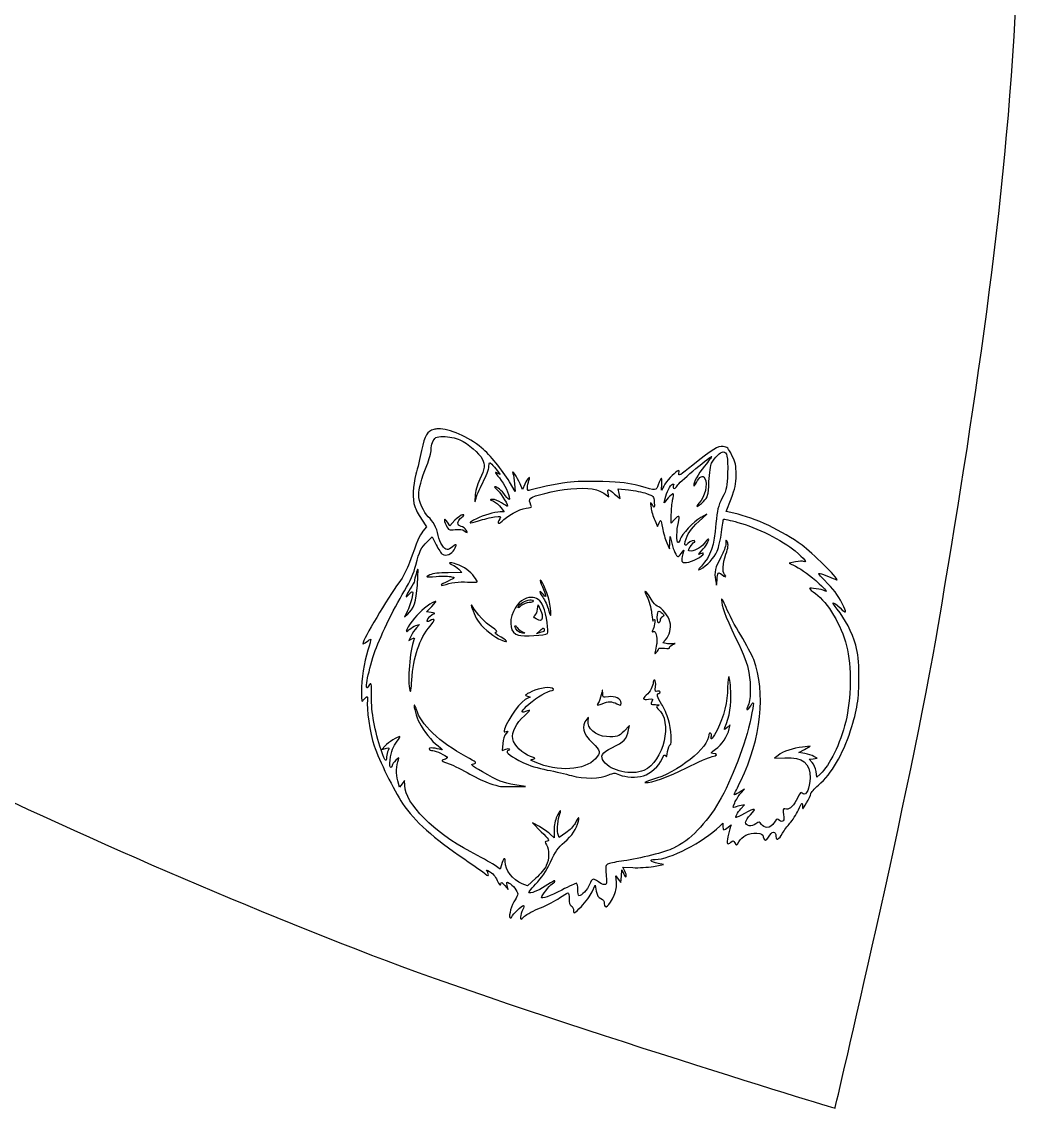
# Model space of a CAD drawing. Extents: x 22 to 290, y 86 to 216.
# Drawn here: x 233.8 to 289.2, y 86.4 to 146.9 of the extents above; entities that cross this region are included whole.
import ezdxf

# ---------------------------------------------------------------- set-up
doc = ezdxf.new("R2010")
doc.units = 0
doc.layers.add('Layer_1', color=7, linetype='CONTINUOUS')

msp = doc.modelspace()

# ---------------------------------------------------------------- linework, layer by layer
at = {"layer": 'Layer_1', "color": 7}
for points in [[(256.969395, 124.23921), (256.969395, 124.23921)], [(257.251067, 123.814774), (257.252721, 123.816981), (257.252721, 123.816981)], [(260.257948, 121.918043), (260.416698, 121.695352), (260.237001, 121.791813)], [(261.225882, 121.169493), (261.26116, 120.742299), (260.939249, 121.282492)], [(261.795285, 121.157366), (261.659136, 120.854198), (261.530152, 121.186579)], [(269.530491, 121.052634), (269.402608, 120.82002), (269.424658, 121.184925)], [(266.187369, 120.654105), (266.474002, 120.459527), (266.435967, 120.657966)], [(266.797564, 120.608907), (267.099079, 120.360309), (267.047816, 120.632608), (266.996553, 120.90546), (267.578086, 120.843174)], [(269.784048, 120.390625), (269.554192, 120.118876), (269.606008, 120.35204)], [(260.465203, 119.857047), (260.637184, 119.615617), (260.418351, 119.61286)], [(273.442464, 119.538997), (273.009761, 119.633807), (273.283714, 120.34322)], [(256.038395, 119.219843), (256.324475, 118.785486), (256.124936, 118.545707)], [(258.333105, 119.460175), (258.333105, 119.460175)], [(270.139033, 119.201103), (269.951067, 118.983372), (269.953825, 119.473403)], [(271.481793, 119.07267), (271.932688, 119.486631), (271.592588, 119.297564)], [(257.90536, 119.147083), (257.616523, 118.834545), (257.483681, 119.037392)], [(269.031091, 119.150391), (269.192045, 118.797613), (269.284097, 119.010934)], [(256.37188, 117.966381), (256.638668, 118.222695), (256.864115, 117.776211)], [(269.701919, 117.899684), (269.860669, 117.554622), (269.873346, 117.904092), (269.886577, 118.253562), (269.981937, 117.865507)], [(273.003699, 118.03473), (273.003699, 118.03473)], [(270.506142, 117.302166), (270.658827, 117.476901), (270.602603, 117.282323)], [(257.674951, 116.782922), (257.674951, 116.784023), (257.674951, 116.784023)], [(276.867716, 116.830877), (276.517695, 116.768037), (276.867716, 116.58724)], [(255.845468, 116.417464), (255.845468, 116.417464)], [(258.115923, 116.418017), (258.2857, 116.235013), (257.532739, 116.232258)], [(262.651875, 115.807822), (262.651875, 115.807822)], [(272.412796, 115.83373), (272.475082, 115.536073), (272.498233, 115.807822)], [(268.496963, 115.192114), (268.496963, 115.192114)], [(256.588508, 114.011409), (256.31841, 114.059367), (256.610556, 114.350959)], [(256.8349, 114.634835), (256.8349, 114.634835)], [(258.820928, 114.429231), (258.820928, 114.429231)], [(262.153025, 114.856975), (262.153025, 114.856975)], [(262.153025, 114.715864), (262.153025, 114.715864)], [(262.510764, 114.201029), (262.538876, 114.447973), (262.538876, 114.447973)], [(262.538876, 114.447973), (262.673925, 114.150869)], [(255.252911, 114.072045), (255.08865, 113.74848), (255.262834, 113.903925)], [(269.270316, 114.08858), (269.270316, 114.08858)], [(255.731368, 113.283256), (255.925396, 113.340581), (255.760031, 113.155923)], [(261.268326, 113.281049), (261.268876, 113.281049)], [(261.268326, 113.281049), (261.268326, 113.281049)], [(262.82606, 113.142145), (262.82606, 113.142145)], [(255.463477, 112.71385), (255.33339, 112.455882), (255.505368, 112.547935)], [(262.646914, 112.894097), (262.452886, 112.836219), (262.646914, 113.020327)], [(269.657822, 112.284452), (269.475921, 112.330203), (269.637978, 112.502184)], [(268.991952, 110.257634), (268.991952, 110.257083)], [(268.991952, 110.257634), (268.991952, 110.257634)], [(273.150872, 110.434576), (273.150872, 110.434576)], [(266.120674, 109.695947), (266.120674, 109.695947)], [(255.638213, 108.858099), (255.638763, 108.855895)], [(255.638213, 108.858099), (255.638213, 108.858099)], [(267.569267, 107.475651), (267.617222, 107.729761), (267.320118, 107.417222)], [(273.182292, 107.532425), (273.237966, 107.765592), (273.058269, 107.610147)], [(254.019843, 106.599218), (253.825815, 106.390859), (254.047405, 106.446533)], [(260.566628, 106.714974), (260.529146, 106.324161), (260.733647, 106.401883)], [(277.388063, 106.160453), (277.061744, 106.218328), (277.372631, 106.392513), (277.683516, 106.566698), (277.257978, 106.525355)], [(275.894269, 106.059028), (275.692526, 105.898624), (276.274609, 105.923979)], [(277.798169, 105.667114), (277.628395, 105.847911), (277.849982, 105.873819), (278.071572, 105.899727), (277.893529, 106.00115)], [(255.107392, 104.378925), (255.104635, 104.655082), (254.963524, 104.472078), (254.822412, 104.287973), (254.722091, 104.646813)], [(278.249064, 105.021091), (278.054483, 104.842495), (278.010936, 105.164406)], [(261.132173, 104.321597), (261.831116, 104.324355), (261.24848, 104.423019)], [(273.821703, 103.949527), (274.031162, 104.176075), (273.729097, 103.994727)], [(273.828868, 103.091836), (274.031162, 103.316181), (273.837135, 103.277045)], [(262.607778, 102.094686), (262.219172, 102.313521), (262.712508, 101.813567)], [(272.651471, 102.125005), (272.826206, 102.293125), (272.826206, 102.09579)], [(263.426332, 101.901762), (263.423575, 101.478979), (263.209704, 101.677418)], [(264.080625, 101.755139), (263.700285, 101.496618), (263.640203, 101.716003)], [(260.496073, 99.976368), (260.431579, 99.727217), (260.085967, 99.95983)], [(267.359805, 99.621384), (267.246255, 99.84187), (267.815108, 99.812657)], [(268.953369, 99.883213), (269.523326, 99.982431), (269.214092, 100.049128)], [(262.400519, 99.216793), (261.939704, 98.789601), (261.65197, 98.909766)], [(266.898436, 99.011188), (266.85875, 99.363966), (267.000965, 99.175453), (267.143176, 98.986937), (267.170188, 99.335303), (267.197197, 99.684223), (267.301376, 99.45106)], [(260.674115, 98.820468), (260.861528, 98.596124), (260.811368, 98.818264)], [(265.540795, 98.458871), (265.707261, 98.829287), (265.775062, 98.494702)]]:
    msp.add_lwpolyline(points, dxfattribs=at)
at = {"layer": 'Layer_1', "color": 1}
for points in [[(284.826174, 113.339481), (286.777571, 124.916064), (288.603718, 136.564845), (289.16091, 148.291489)], [(279.070923, 86.415921), (279.070923, 86.415921), (283.300734, 104.28994), (284.826174, 113.339481)], [(225.584853, 107.157047), (234.624177, 102.688284), (243.849979, 98.565827), (253.26082, 94.944324)], [(253.26082, 94.944324), (261.71713, 91.69016), (279.070923, 86.415921), (279.070923, 86.415921)]]:
    msp.add_open_spline(points, degree=3, dxfattribs=at)
at = {"layer": 'Layer_1', "color": 7}
for points in [[(256.726862, 124.205036), (256.336379, 124.088024), (256.237647, 123.916989), (256.049969, 123.034254)], [(256.969395, 124.23921), (256.879395, 124.236388), (256.797982, 124.226426), (256.726862, 124.205036)], [(259.393092, 123.180877), (258.642039, 123.809471), (257.599457, 124.252531), (256.969395, 124.23921)], [(256.584097, 123.078351), (256.584097, 123.36111), (256.697282, 123.649558), (256.84813, 123.750283)], [(256.84813, 123.750283), (256.919843, 123.798176), (257.070671, 123.818076), (257.251067, 123.814774)], [(257.252721, 123.816981), (257.553344, 123.811336), (257.937096, 123.740631), (258.178763, 123.626811)], [(258.178763, 123.626811), (258.635201, 123.411842), (259.262711, 122.876416), (259.424509, 122.563516)], [(256.049969, 123.034254), (255.963637, 122.628221), (255.821936, 122.036144), (255.734673, 121.718503)], [(256.341564, 122.199161), (256.47508, 122.531478), (256.584097, 122.927052), (256.584097, 123.078351)], [(260.939249, 121.282492), (260.534232, 121.962676), (259.861101, 122.789181), (259.393092, 123.180877)], [(272.838333, 123.253637), (272.528453, 123.283327), (272.309974, 123.148707), (271.146654, 122.212942)], [(272.198925, 122.333107), (272.362131, 122.640814), (272.687508, 122.954879), (272.843295, 122.954879)], [(273.331119, 122.762505), (273.123319, 123.178134), (273.07001, 123.231454), (272.838333, 123.253637)], [(272.843295, 122.954879), (273.055695, 122.954879), (273.109382, 122.695336), (273.087482, 121.775828)], [(255.886811, 120.546067), (255.886811, 120.895769), (256.036846, 121.440746), (256.341564, 122.199161)], [(259.424509, 122.563516), (259.591923, 122.239751), (259.566452, 122.023639), (259.291116, 121.435177)], [(259.797132, 122.142387), (259.810115, 122.38888), (259.817139, 122.39466), (259.954779, 122.27082)], [(259.954779, 122.27082), (260.034196, 122.199418), (260.170656, 122.040499), (260.257948, 121.918043)], [(270.325342, 121.126497), (270.488071, 121.35521), (272.204987, 122.783655), (272.204987, 122.690296)], [(271.146654, 122.212942), (270.440421, 121.644829), (270.327518, 121.577954), (270.371093, 121.751577)], [(272.204987, 122.690296), (272.204987, 122.675903), (272.025801, 122.440865), (271.806458, 122.168295)], [(272.051199, 121.305643), (272.075752, 121.764057), (272.142252, 122.226258), (272.198925, 122.333107)], [(273.560977, 121.674406), (273.564082, 122.213874), (273.533387, 122.357911), (273.331119, 122.762505)], [(255.734673, 121.718503), (255.558595, 121.077718), (255.528679, 120.321754), (255.664118, 119.918233)], [(259.452621, 121.239496), (259.634936, 121.593628), (259.789766, 122.000203), (259.797132, 122.142387)], [(260.237001, 121.791813), (260.102861, 121.863582), (260.138788, 121.791613), (260.378112, 121.507387)], [(261.530152, 121.186579), (261.397225, 121.528435), (261.020588, 122.066692), (261.13438, 121.752127)], [(261.13438, 121.752127), (261.165312, 121.66667), (261.206409, 121.404556), (261.225882, 121.169493)], [(262.024591, 121.362968), (262.147471, 121.686197), (261.954628, 121.51322), (261.795285, 121.157366)], [(269.424658, 121.184925), (269.449494, 121.598776), (269.383739, 121.580567), (269.224565, 121.128701)], [(270.284002, 121.879457), (270.086503, 121.771902), (269.680464, 121.326333), (269.530491, 121.052634)], [(270.371093, 121.751577), (270.415628, 121.929151), (270.405047, 121.945384), (270.284002, 121.879457)], [(271.806458, 122.168295), (271.419221, 121.687021), (271.191468, 121.27671), (271.198467, 121.07303)], [(271.350605, 121.255481), (271.53134, 121.597591), (271.707187, 121.682887), (271.815278, 121.480928)], [(273.087482, 121.775828), (273.068855, 120.999096), (273.050037, 120.911178), (272.790928, 120.396687)], [(273.283714, 120.34322), (273.512314, 120.93631), (273.558014, 121.154835), (273.560977, 121.674406)], [(259.291116, 121.435177), (259.126016, 121.082456), (259.036899, 120.763195), (259.022675, 120.474961)], [(259.061258, 120.319519), (259.094108, 120.47158), (259.270305, 120.885363), (259.452621, 121.239496)], [(260.11849, 121.014048), (260.08976, 121.014048), (260.170112, 120.917113), (260.297083, 120.798524)], [(260.706636, 120.532286), (260.499033, 120.818911), (260.260759, 121.014048), (260.11849, 121.014048)], [(260.378112, 121.507387), (260.677127, 121.152746), (260.937595, 120.605867), (260.937595, 120.332197)], [(261.947423, 120.961685), (261.947423, 121.07034), (261.981975, 121.250898), (262.024591, 121.362968)], [(264.158897, 121.252726), (263.499033, 121.166677), (262.3792, 120.931905), (262.083573, 120.817266)], [(262.918662, 120.647492), (263.831115, 120.880326), (264.95966, 120.990248), (265.543549, 120.902703)], [(266.140517, 121.30454), (265.366466, 121.328246), (264.578476, 121.307675), (264.158897, 121.252726)], [(268.163477, 121.058699), (267.545862, 121.231701), (267.215558, 121.271661), (266.140517, 121.30454)], [(269.224565, 121.128701), (269.100839, 120.777419), (269.15436, 120.781161), (268.163477, 121.058699)], [(269.606008, 120.35204), (269.684096, 120.700894), (269.89887, 121.115874), (270.021073, 121.154059)], [(270.021073, 121.154059), (270.086181, 121.174379), (270.107828, 121.151318), (270.07509, 121.100039)], [(270.07509, 121.100039), (270.045231, 121.05175), (270.044226, 120.974345), (270.072335, 120.928061)], [(270.072335, 120.928061), (270.103211, 120.878107), (270.20599, 120.958744), (270.325342, 121.126497)], [(271.198467, 121.07303), (271.201289, 121.018222), (271.268647, 121.100315), (271.350605, 121.255481)], [(271.815278, 121.480928), (271.994207, 121.146552), (271.833425, 120.467502), (271.488408, 120.100134)], [(271.740864, 120.198251), (272.00144, 120.467124), (272.007172, 120.487283), (272.051199, 121.305643)], [(256.420386, 119.346623), (256.182303, 119.558431), (255.886811, 120.223374), (255.886811, 120.546067)], [(259.022675, 120.474961), (259.004892, 120.116821), (259.011699, 120.090298), (259.061258, 120.319519)], [(260.297083, 120.798524), (260.505392, 120.603931), (260.916039, 119.926502), (260.8257, 119.926502)], [(260.937595, 120.332197), (260.937595, 120.267031), (260.833523, 120.357196), (260.706636, 120.532286)], [(262.083573, 120.817266), (261.975905, 120.775497), (261.947423, 120.805193), (261.947423, 120.961685)], [(262.139797, 119.982726), (261.971988, 120.37843), (262.017668, 120.417622), (262.918662, 120.647492)], [(265.543549, 120.902703), (265.739976, 120.873239), (266.029635, 120.761152), (266.187369, 120.654105)], [(266.435967, 120.657966), (266.38686, 120.914844), (266.433215, 120.908966), (266.797564, 120.608907)], [(267.578086, 120.843174), (267.897731, 120.80894), (268.344057, 120.716975), (268.569722, 120.639223)], [(268.569722, 120.639223), (268.976461, 120.499043), (268.980141, 120.495019), (268.999671, 120.15305)], [(270.056901, 120.621584), (270.033758, 120.644162), (269.910766, 120.540231), (269.784048, 120.390625)], [(270.027688, 120.272114), (270.067086, 120.441843), (270.080071, 120.599035), (270.056901, 120.621584)], [(272.790928, 120.396687), (272.548048, 119.914369), (272.505198, 119.740656), (272.440908, 118.972899)], [(255.664118, 119.918233), (255.712857, 119.772945), (255.881338, 119.458659), (256.038395, 119.219843)], [(260.013207, 120.3118), (259.812576, 120.308978), (259.813202, 120.307762), (260.051793, 120.203763)], [(260.502688, 120.12053), (260.345236, 120.227351), (260.12477, 120.313465), (260.013207, 120.3118)], [(260.051793, 120.203763), (260.184409, 120.145992), (260.370574, 119.989977), (260.465203, 119.857047)], [(260.8257, 119.926502), (260.80538, 119.926502), (260.660111, 120.013681), (260.502688, 120.12053)], [(260.63608, 119.185669), (260.993176, 119.508277), (261.689449, 119.846577), (261.996479, 119.846577)], [(261.996479, 119.846577), (262.157458, 119.846577), (262.186138, 119.873394), (262.139797, 119.982726)], [(268.897695, 120.002019), (268.77919, 120.191757), (268.777562, 120.188238), (268.823282, 119.849882)], [(268.823282, 119.849882), (268.848964, 119.65941), (268.942614, 119.344532), (269.031091, 119.150391)], [(268.999671, 120.15305), (269.019144, 119.811674), (269.017725, 119.809798), (268.897695, 120.002019)], [(269.953825, 119.473403), (269.956647, 119.742897), (269.988346, 120.102358), (270.027688, 120.272114)], [(271.488408, 120.100134), (271.397504, 120.003416), (271.357313, 119.924298), (271.39911, 119.924298)], [(271.39911, 119.924298), (271.440907, 119.924298), (271.594871, 120.047629), (271.740864, 120.198251)], [(256.976564, 118.309236), (256.883741, 118.74208), (256.68655, 119.10981), (256.420386, 119.346623)], [(257.483681, 119.037392), (257.295241, 119.325005), (257.252476, 119.223077), (257.416983, 118.878092)], [(258.333105, 119.460175), (258.256679, 119.460175), (258.064138, 119.319098), (257.90536, 119.147083)], [(258.25428, 118.806983), (258.000788, 118.870624), (258.006353, 119.093774), (258.266957, 119.298668)], [(258.266957, 119.298668), (258.432452, 119.428857), (258.445429, 119.460175), (258.333105, 119.460175)], [(259.097089, 119.238035), (258.592701, 118.98014), (258.642234, 118.928183), (259.213395, 119.115664)], [(260.418351, 119.61286), (260.107738, 119.610038), (259.478286, 119.43291), (259.097089, 119.238035)], [(259.213395, 119.115664), (259.499173, 119.209502), (259.901303, 119.309866), (260.107464, 119.338907)], [(260.107464, 119.338907), (260.465522, 119.389368), (260.478786, 119.384785), (260.399059, 119.235828)], [(260.399059, 119.235828), (260.231334, 118.92242), (260.323096, 118.90291), (260.63608, 119.185669)], [(269.284097, 119.010934), (269.37232, 119.215827), (269.378836, 119.205012), (269.459383, 118.734774)], [(270.345738, 119.01865), (270.453096, 119.405351), (270.374576, 119.474746), (270.139033, 119.201103)], [(271.592588, 119.297564), (271.193525, 119.075568), (270.515334, 118.361467), (270.447714, 118.092058)], [(272.749589, 118.490036), (272.796889, 118.870613), (272.847841, 119.194626), (272.863138, 119.209923)], [(272.863138, 119.209923), (272.878378, 119.225163), (273.234864, 119.14539), (273.655234, 119.032981)], [(277.230967, 117.76188), (276.162784, 118.55659), (274.619926, 119.280594), (273.442464, 119.538997)], [(257.416983, 118.878092), (257.553183, 118.592511), (257.561167, 118.588458), (257.916937, 118.630594)], [(257.916937, 118.630594), (258.164559, 118.659917), (258.324003, 118.638996), (258.422953, 118.563897)], [(258.529336, 118.604136), (258.48387, 118.689113), (258.359887, 118.780482), (258.25428, 118.806983)], [(258.422953, 118.563897), (258.615146, 118.418298), (258.626506, 118.422582), (258.529336, 118.604136)], [(269.459383, 118.734774), (269.505498, 118.46559), (269.614769, 118.089676), (269.701919, 117.899684)], [(270.330854, 117.904092), (270.234898, 117.904092), (270.244985, 118.655938), (270.345738, 119.01865)], [(270.723871, 117.966932), (270.843223, 118.383012), (271.03337, 118.660569), (271.481793, 119.07267)], [(272.440908, 118.972899), (272.334284, 117.699822), (272.154012, 117.171251), (271.627865, 116.592752)], [(273.655234, 119.032981), (274.697057, 118.754343), (276.13402, 118.037631), (276.847873, 117.439969)], [(256.124936, 118.545707), (255.92944, 118.310701), (255.800544, 118.007704), (255.380795, 116.798354)], [(255.729161, 116.655039), (255.928297, 117.439221), (256.02153, 117.629775), (256.37188, 117.966381)], [(257.473207, 117.515486), (257.301701, 117.515486), (257.066054, 117.891999), (256.976564, 118.309236)], [(270.447714, 118.092058), (270.421749, 117.988736), (270.368982, 117.904092), (270.330854, 117.904092)], [(270.876559, 117.856687), (270.730029, 117.680185), (270.656843, 117.733167), (270.723871, 117.966932)], [(271.27178, 117.974648), (271.27178, 118.073115), (270.985101, 117.987469), (270.876559, 117.856687)], [(271.211147, 117.904092), (271.244672, 117.904092), (271.27178, 117.935927), (271.27178, 117.974648)], [(271.631723, 117.447688), (271.890408, 117.726636), (272.084207, 118.050201), (272.026944, 118.107492)], [(272.026944, 118.107492), (272.008036, 118.126401), (271.933221, 118.051785), (271.861029, 117.941577)], [(272.502644, 117.424534), (272.591036, 117.630077), (272.702316, 118.109431), (272.749589, 118.490036)], [(273.003699, 118.03473), (272.991845, 118.023441), (272.9897, 117.961493), (272.98716, 117.840702)], [(273.075355, 117.927243), (273.036408, 118.007845), (273.01558, 118.046245), (273.003699, 118.03473)], [(256.864115, 117.776211), (256.988011, 117.530452), (257.144878, 117.295841), (257.213035, 117.255314)], [(257.213035, 117.255314), (257.412792, 117.136611), (257.736738, 117.264458), (257.865121, 117.512729)], [(257.77803, 117.67644), (257.665423, 117.587851), (257.528438, 117.515486), (257.473207, 117.515486)], [(257.865121, 117.512729), (258.029797, 117.831245), (258.013403, 117.861578), (257.77803, 117.67644)], [(269.981937, 117.865507), (270.078852, 117.471299), (270.232003, 117.12688), (270.31046, 117.12688)], [(271.054048, 117.438315), (270.876135, 117.438315), (270.87545, 117.440833), (271.012158, 117.670928)], [(271.012158, 117.670928), (271.087878, 117.799142), (271.177616, 117.904092), (271.211147, 117.904092)], [(271.861029, 117.941577), (271.697425, 117.691895), (271.291341, 117.438315), (271.054048, 117.438315)], [(271.563372, 117.275707), (271.421301, 117.202414), (271.434083, 117.234525), (271.631723, 117.447688)], [(271.571091, 116.424632), (271.927029, 116.608472), (272.344346, 117.056517), (272.502644, 117.424534)], [(272.98716, 117.840702), (272.984338, 117.698067), (272.862438, 117.365996), (272.717065, 117.102626)], [(272.992675, 117.260826), (273.122353, 117.644789), (273.140407, 117.792425), (273.075355, 117.927243)], [(276.847873, 117.439969), (277.36417, 117.007689), (277.557334, 116.766149), (277.314203, 116.857335)], [(279.178964, 115.840342), (279.24633, 115.907737), (277.782203, 117.351811), (277.230967, 117.76188)], [(255.380795, 116.798354), (255.252835, 116.42963), (255.021063, 115.9927), (254.783827, 115.671672)], [(257.674951, 116.784023), (257.562993, 116.791925), (257.561721, 116.749682), (257.759841, 116.673231)], [(257.977569, 116.711263), (257.849356, 116.755431), (257.742148, 116.778293), (257.674951, 116.782922)], [(270.31046, 117.12688), (270.334167, 117.12688), (270.422237, 117.206013), (270.506142, 117.302166)], [(270.602603, 117.282323), (270.479049, 116.856816), (270.512331, 116.775666), (270.803246, 116.799457)], [(270.803246, 116.799457), (271.092213, 116.823164), (271.738107, 117.16082), (271.738107, 117.288385)], [(271.738107, 117.288385), (271.738107, 117.3356), (271.670391, 117.330882), (271.563372, 117.275707)], [(272.717065, 117.102626), (272.400779, 116.529546), (272.329569, 116.231776), (272.412796, 115.83373)], [(272.918259, 116.135242), (272.7787, 116.274803), (272.807591, 116.712919), (272.992675, 117.260826)], [(277.314203, 116.857335), (277.260804, 116.877373), (277.06005, 116.86559), (276.867716, 116.830877)], [(255.097469, 115.222981), (255.434499, 115.785788), (255.608681, 116.180623), (255.729161, 116.655039)], [(255.845468, 116.417464), (255.818092, 116.446617), (255.65483, 115.895051), (255.653647, 115.769236)], [(255.812397, 115.536073), (255.844173, 116.00617), (255.859212, 116.402763), (255.845468, 116.417464)], [(257.532739, 116.232258), (257.015369, 116.229436), (256.694917, 116.190427), (256.50803, 116.105478)], [(257.759841, 116.673231), (257.861949, 116.633832), (258.022451, 116.518686), (258.115923, 116.418017)], [(258.982436, 116.002953), (258.777119, 116.302585), (258.407507, 116.563124), (257.977569, 116.711263)], [(271.627865, 116.592752), (271.419952, 116.364124), (271.412736, 116.342816), (271.571091, 116.424632)], [(272.498233, 115.807822), (272.536672, 116.259688), (272.570747, 116.300494), (272.761162, 116.123117)], [(272.761162, 116.123117), (272.936507, 115.959767), (273.082456, 115.970963), (272.918259, 116.135242)], [(276.867716, 116.58724), (277.254304, 116.387766), (277.658782, 116.091139), (278.188428, 115.618755)], [(278.477816, 115.821049), (278.097381, 116.201485), (278.088855, 116.218858), (278.307492, 116.166111)], [(278.307492, 116.166111), (278.433928, 116.135603), (278.675225, 116.043045), (278.843825, 115.96106)], [(254.783827, 115.671672), (254.161668, 114.829775), (252.778508, 112.489563), (252.778508, 112.27894)], [(255.262834, 113.903925), (255.610193, 114.214228), (255.75107, 114.632369), (255.812397, 115.536073)], [(255.653647, 115.769236), (255.653647, 115.726479), (255.548299, 115.533798), (255.420481, 115.341492)], [(256.50803, 116.105478), (256.23831, 115.982881), (256.241697, 115.982209), (256.869077, 116.021692)], [(256.869077, 116.021692), (257.217057, 116.043423), (257.598311, 116.037277), (257.716844, 116.007361)], [(257.531085, 115.767032), (257.310303, 115.664755), (257.129799, 115.558473), (257.129799, 115.530561)], [(257.129799, 115.530561), (257.129799, 115.502621), (257.186983, 115.501811), (257.256579, 115.527803)], [(257.256579, 115.527803), (257.65296, 115.679893), (258.132913, 115.744928), (258.609812, 115.710808)], [(257.716844, 116.007361), (257.927241, 115.954557), (257.922951, 115.948614), (257.531085, 115.767032)], [(258.609812, 115.710808), (258.906907, 115.689641), (259.150556, 115.691227), (259.150556, 115.715216)], [(259.150556, 115.715216), (259.150556, 115.738923), (259.074751, 115.868245), (258.982436, 116.002953)], [(262.651875, 115.807822), (262.618093, 115.807822), (262.672714, 115.64413), (262.773693, 115.44457)], [(263.194823, 114.47002), (263.108096, 114.981661), (262.772948, 115.807822), (262.651875, 115.807822)], [(278.188428, 115.618755), (278.536437, 115.308367), (278.696502, 115.100787), (278.489943, 115.228493)], [(279.46394, 114.514671), (279.21519, 115.010959), (278.989909, 115.308929), (278.477816, 115.821049)], [(278.843825, 115.96106), (279.012452, 115.879074), (279.163526, 115.824904), (279.178964, 115.840342)], [(253.408547, 111.726623), (253.684363, 112.557231), (254.449713, 114.141167), (255.097469, 115.222981)], [(255.420481, 115.341492), (255.158861, 114.947964), (255.11064, 114.73834), (255.347171, 115.022341)], [(255.541199, 115.16841), (255.60738, 115.102229), (255.426986, 114.41582), (255.252911, 114.072045)], [(255.347171, 115.022341), (255.432289, 115.124562), (255.519439, 115.19017), (255.541199, 115.16841)], [(262.641952, 115.186049), (262.601369, 115.186049), (262.670265, 115.045796), (262.79464, 114.874064)], [(262.836533, 115.013521), (262.770041, 115.108489), (262.682536, 115.186049), (262.641952, 115.186049)], [(262.773693, 115.44457), (262.98663, 115.024031), (263.028077, 114.740076), (262.836533, 115.013521)], [(268.496963, 115.192114), (268.465128, 115.194936), (268.488298, 115.101882), (268.594527, 114.897215)], [(268.834306, 114.748938), (268.669996, 115.029297), (268.537885, 115.189123), (268.496963, 115.192114)], [(278.489943, 115.228493), (278.360996, 115.308164), (277.642594, 115.408119), (277.649342, 115.345352)], [(277.649342, 115.345352), (277.652161, 115.321081), (277.800477, 115.194818), (277.979519, 115.065334)], [(277.979519, 115.065334), (278.67785, 114.560354), (279.406926, 113.335041), (279.707577, 112.161533)], [(256.639218, 114.553256), (256.278228, 114.364054), (255.849092, 113.969604), (255.525214, 113.529648)], [(256.610556, 114.350959), (256.801422, 114.541572), (256.875229, 114.630828), (256.8349, 114.634835)], [(256.8349, 114.634835), (256.810629, 114.637658), (256.745305, 114.608798), (256.639218, 114.553256)], [(258.820928, 114.429231), (258.768887, 114.447293), (259.005699, 113.828047), (259.156067, 113.584771)], [(258.862271, 114.379072), (258.841951, 114.410652), (258.828379, 114.426634), (258.820928, 114.429231)], [(259.935486, 113.213801), (259.589397, 113.44686), (259.166507, 113.906095), (258.862271, 114.379072)], [(262.153025, 114.856975), (261.794969, 114.854153), (261.398396, 114.585602), (261.168555, 114.07921)], [(261.598503, 114.395607), (261.388473, 114.230338), (261.385911, 114.230171), (261.470069, 114.387341)], [(261.470069, 114.387341), (261.563062, 114.561077), (261.960267, 114.72546), (262.153025, 114.715864)], [(262.036168, 114.56428), (261.913711, 114.56428), (261.716585, 114.488486), (261.598503, 114.395607)], [(262.258858, 114.642001), (262.258858, 114.599244), (262.158624, 114.56428), (262.036168, 114.56428)], [(262.822202, 114.353714), (262.686679, 114.695375), (262.431465, 114.857709), (262.153025, 114.856975)], [(262.153025, 114.715864), (262.217258, 114.712478), (262.258858, 114.689951), (262.258858, 114.642001)], [(262.79464, 114.874064), (262.919043, 114.702301), (263.064439, 114.378854), (263.118202, 114.155278)], [(263.049853, 112.838423), (263.145809, 112.934351), (262.999832, 113.905968), (262.822202, 114.353714)], [(263.118202, 114.155278), (263.250847, 113.603844), (263.304438, 113.82376), (263.194823, 114.47002)], [(268.594527, 114.897215), (268.715459, 114.664099), (268.821335, 114.294348), (268.85856, 113.973377)], [(269.164483, 114.373007), (269.090005, 114.396713), (268.941606, 114.565832), (268.834306, 114.748938)], [(269.877204, 113.497127), (269.806592, 113.811325), (269.414052, 114.293843), (269.164483, 114.373007)], [(272.750689, 114.718068), (272.747867, 114.349994), (272.917711, 113.898512), (273.536173, 112.612425)], [(273.005352, 114.290877), (272.847082, 114.678876), (272.750689, 114.839283), (272.750689, 114.718068)], [(279.186129, 114.195517), (278.81512, 114.639565), (278.912848, 114.681205), (279.349841, 114.265519)], [(279.349841, 114.265519), (279.71608, 113.917088), (279.738768, 113.966341), (279.46394, 114.514671)], [(256.353138, 113.551698), (256.353138, 113.659055), (256.638862, 113.94014), (256.761036, 113.952981)], [(256.521258, 113.26286), (256.818946, 113.620746), (256.813329, 113.717475), (256.503619, 113.551698)], [(256.761036, 113.952981), (256.814433, 113.958625), (256.737014, 113.984993), (256.588508, 114.011409)], [(261.168555, 114.07921), (260.877358, 113.437748), (260.993633, 112.873757), (261.442508, 112.750229)], [(262.431389, 113.667451), (262.279328, 113.75144), (262.270421, 113.778407), (262.368549, 113.859825)], [(262.368549, 113.859825), (262.431316, 113.911926), (262.495355, 114.065308), (262.510764, 114.201029)], [(262.673925, 114.150869), (262.748344, 113.987491), (262.788225, 113.786735), (262.762119, 113.704383)], [(268.85856, 113.973377), (268.892737, 113.678906), (268.925181, 113.481184), (268.930769, 113.534609)], [(269.174406, 113.744072), (269.174406, 113.980122), (269.200382, 114.089935), (269.270316, 114.08858)], [(269.252127, 113.438145), (269.204657, 113.408823), (269.174406, 113.527692), (269.174406, 113.744072)], [(269.270316, 114.08858), (269.312311, 114.085758), (269.370141, 114.047187), (269.447809, 113.969519)], [(269.45332, 113.77108), (269.38539, 113.733093), (269.329848, 113.653605), (269.329848, 113.594141)], [(269.447809, 113.969519), (269.565072, 113.852256), (269.565419, 113.833875), (269.45332, 113.77108)], [(273.815638, 112.753536), (273.509624, 113.257134), (273.144827, 113.948993), (273.005352, 114.290877)], [(280.220759, 112.194604), (280.015724, 112.914976), (279.625408, 113.669822), (279.186129, 114.195517)], [(255.525214, 113.529648), (255.160385, 113.034065), (255.080818, 112.80811), (255.362052, 113.065525)], [(255.362052, 113.065525), (255.458206, 113.153522), (255.624519, 113.251704), (255.731368, 113.283256)], [(255.760031, 113.155923), (255.668873, 113.054464), (255.53519, 112.855611), (255.463477, 112.71385)], [(255.506471, 110.251572), (255.58713, 111.546238), (255.923172, 112.543899), (256.521258, 113.26286)], [(256.503619, 113.551698), (256.400015, 113.496269), (256.353138, 113.496269), (256.353138, 113.551698)], [(259.156067, 113.584771), (259.365025, 113.246697), (259.928343, 112.753946), (260.338976, 112.550689)], [(260.187942, 112.917248), (260.298263, 112.94039), (260.239298, 113.00919), (259.935486, 113.213801)], [(261.24848, 113.247425), (261.24848, 113.270793), (261.255425, 113.281983), (261.268326, 113.281049)], [(261.668508, 112.859923), (261.489605, 112.854561), (261.24848, 113.076935), (261.24848, 113.247425)], [(261.268876, 113.281049), (261.29037, 113.277953), (261.327429, 113.242549), (261.373056, 113.177423)], [(261.373056, 113.177423), (261.441748, 113.079379), (261.573066, 112.969075), (261.664648, 112.932132)], [(262.762119, 113.704383), (262.70824, 113.534626), (262.678164, 113.531138), (262.431389, 113.667451)], [(262.646914, 113.020327), (262.732568, 113.101635), (262.790443, 113.141468), (262.82606, 113.142145)], [(262.82606, 113.142145), (262.847509, 113.142145), (262.860979, 113.128728), (262.867953, 113.101353)], [(269.010694, 113.631623), (269.084919, 113.631623), (269.00387, 113.174891), (268.8999, 113.006546)], [(268.930769, 113.534609), (268.936414, 113.588034), (268.972453, 113.631623), (269.010694, 113.631623)], [(269.329848, 113.594141), (269.329848, 113.534677), (269.294856, 113.464561), (269.252127, 113.438145)], [(269.637978, 112.502184), (269.868159, 112.747209), (269.959754, 113.129646), (269.877204, 113.497127)], [(252.98466, 112.384223), (253.098029, 112.473405), (253.201396, 112.535729), (253.214519, 112.522577)], [(253.214519, 112.522577), (253.227501, 112.509595), (253.155021, 112.237428), (253.053562, 111.917896)], [(255.505368, 112.547935), (255.658614, 112.629949), (255.671103, 112.624361), (255.62002, 112.495018)], [(260.471268, 112.638884), (260.157663, 112.821058), (260.082504, 112.895093), (260.187942, 112.917248)], [(260.338976, 112.550689), (260.849347, 112.298044), (260.94653, 112.362842), (260.471268, 112.638884)], [(261.442508, 112.750229), (261.692782, 112.681395), (262.96259, 112.750624), (263.049853, 112.838423)], [(261.664648, 112.932132), (261.830989, 112.864992), (261.831209, 112.864805), (261.668508, 112.859923)], [(262.867953, 112.975126), (262.853559, 112.962426), (262.753763, 112.926017), (262.646914, 112.894097)], [(262.867953, 113.101353), (262.882343, 113.044572), (262.882343, 112.987854), (262.867953, 112.975126)], [(268.8999, 113.006546), (268.856635, 112.936555), (268.873534, 112.920239), (268.957778, 112.952526)], [(268.957778, 112.952526), (269.049472, 112.987719), (269.089491, 112.927879), (269.125898, 112.700069)], [(269.125898, 112.700069), (269.152144, 112.53576), (269.159493, 112.354494), (269.141883, 112.297683)], [(273.536173, 112.612425), (274.022583, 111.600941), (274.181821, 111.181288), (274.274249, 110.669393)], [(274.539936, 111.393688), (274.447423, 111.63798), (274.12168, 112.249939), (273.815638, 112.753536)], [(253.053562, 111.917896), (252.832723, 111.222501), (252.699435, 110.328466), (252.702991, 109.566409)], [(252.778508, 112.27894), (252.778508, 112.247614), (252.871292, 112.295126), (252.98466, 112.384223)], [(255.62002, 112.495018), (255.386482, 111.903706), (255.252739, 110.178857), (255.401188, 109.668938)], [(269.065815, 111.922855), (269.024724, 111.669984), (269.029821, 111.661382), (269.136924, 111.80159)], [(269.141883, 112.297683), (269.124385, 112.240871), (269.090115, 112.072404), (269.065815, 111.922855)], [(269.136924, 111.80159), (269.200255, 111.884563), (269.251577, 111.977233), (269.251577, 112.007742)], [(269.251577, 112.007742), (269.251577, 112.03825), (269.400638, 112.044086), (269.582305, 112.020972)], [(269.582305, 112.020972), (269.763943, 111.99783), (269.885448, 112.007742), (269.8524, 112.043019)], [(270.031546, 112.275633), (269.925967, 112.255313), (269.757756, 112.259334), (269.657822, 112.284452)], [(269.8524, 112.043019), (269.819323, 112.07841), (269.889309, 112.153594), (270.007842, 112.210039)], [(270.007842, 112.210039), (270.21028, 112.306417), (270.211801, 112.310261), (270.031546, 112.275633)], [(279.707577, 112.161533), (279.996403, 111.03414), (279.977255, 109.195733), (279.66348, 107.939223)], [(280.399905, 110.44615), (280.397083, 111.380051), (280.36743, 111.679351), (280.220759, 112.194604)], [(253.097109, 109.920291), (252.839892, 109.460664), (253.038328, 110.611789), (253.408547, 111.726623)], [(273.824457, 104.651775), (274.960148, 106.996082), (275.23265, 109.564719), (274.539936, 111.393688)], [(253.255859, 109.468295), (253.281541, 110.05543), (253.239547, 110.175024), (253.097109, 109.920291)], [(255.401188, 109.668938), (255.438808, 109.539652), (255.47427, 109.734484), (255.506471, 110.251572)], [(268.941242, 110.136368), (268.941242, 109.92504), (268.768562, 109.592258), (268.560903, 109.404355)], [(268.991952, 110.257083), (268.960117, 110.254261), (268.941242, 110.211835), (268.941242, 110.136368)], [(269.028333, 110.24661), (269.015069, 110.254795), (269.002564, 110.25848), (268.991952, 110.257634)], [(269.074084, 109.889424), (269.098638, 110.071711), (269.08029, 110.214493), (269.028333, 110.24661)], [(273.150872, 110.434576), (273.120081, 110.423287), (273.095192, 110.23148), (273.09079, 109.839812)], [(273.266628, 109.619879), (273.239535, 110.164286), (273.190411, 110.448913), (273.150872, 110.434576)], [(274.274249, 110.669393), (274.397749, 109.985258), (274.37065, 109.083753), (274.218025, 108.798567)], [(279.933025, 107.446988), (280.314053, 108.621117), (280.402388, 109.189725), (280.399905, 110.44615)], [(252.702991, 109.566409), (252.705814, 109.010432), (252.706587, 109.009015), (252.851818, 109.183315)], [(262.177829, 109.613814), (261.789915, 109.420492), (261.771531, 109.399816), (261.949077, 109.355846)], [(262.04168, 108.930309), (262.453385, 109.300443), (263.086195, 109.668938), (263.310026, 109.668938)], [(263.385543, 109.746659), (263.288148, 109.904195), (262.610984, 109.829658), (262.177829, 109.613814)], [(263.310026, 109.668938), (263.378126, 109.668938), (263.411959, 109.703902), (263.385543, 109.746659)], [(266.120674, 109.695947), (266.10995, 109.702155), (266.091295, 109.619498), (266.051219, 109.435772)], [(266.135556, 109.526173), (266.132169, 109.632147), (266.128858, 109.691036), (266.120674, 109.695947)], [(266.457464, 109.319465), (266.144567, 109.266576), (266.143881, 109.267178), (266.135556, 109.526173)], [(269.181572, 109.632557), (269.048588, 109.590364), (269.037565, 109.617362), (269.074084, 109.889424)], [(269.410327, 108.914324), (269.170381, 109.292473), (269.111976, 109.514046), (269.252127, 109.514046)], [(269.329848, 109.596728), (269.329848, 109.643041), (269.264404, 109.65886), (269.181572, 109.632557)], [(269.252127, 109.514046), (269.294856, 109.514046), (269.329848, 109.551121), (269.329848, 109.596728)], [(273.09079, 109.839812), (273.082041, 109.063249), (272.869087, 108.194107), (272.516425, 107.495494)], [(272.941963, 107.610147), (273.196668, 108.227282), (273.302978, 108.885622), (273.266628, 109.619879)], [(252.851818, 109.183315), (253.042968, 109.412451), (253.068791, 109.404391), (253.028207, 109.127644)], [(253.028207, 109.127644), (252.965102, 108.697961), (253.175262, 107.305355), (253.409648, 106.599771)], [(253.720535, 106.571106), (253.406309, 107.565798), (253.222641, 108.709794), (253.255859, 109.468295)], [(261.970574, 109.251116), (261.611135, 109.132216), (260.861929, 108.130296), (260.670808, 107.513133)], [(261.836628, 108.505322), (261.529147, 108.388425), (261.598196, 108.531585), (262.04168, 108.930309)], [(261.949077, 109.355846), (262.140706, 109.308433), (262.140556, 109.307307), (261.970574, 109.251116)], [(265.904046, 109.012438), (265.865099, 108.971826), (265.832937, 108.912704), (265.832937, 108.8807)], [(265.832937, 108.8807), (265.832937, 108.848696), (265.954259, 108.872769), (266.102482, 108.934717)], [(266.051219, 109.435772), (266.009309, 109.243437), (265.942993, 109.053022), (265.904046, 109.012438)], [(266.102482, 108.934717), (266.445805, 109.078199), (266.638696, 109.076793), (266.924897, 108.928655)], [(267.154203, 108.965586), (267.154203, 109.214252), (266.824864, 109.381526), (266.457464, 109.319465)], [(266.924897, 108.928655), (267.141926, 108.816443), (267.1542, 108.818266), (267.154203, 108.965586)], [(268.560903, 109.404355), (268.331513, 109.196808), (268.355871, 109.151873), (268.677209, 109.18938)], [(268.677209, 109.18938), (268.94168, 109.220255), (268.951848, 109.212932), (268.86848, 109.057089)], [(268.86848, 109.057089), (268.785986, 108.902939), (268.799553, 108.89187), (269.074635, 108.886762)], [(269.074635, 108.886762), (269.280657, 108.882811), (269.325646, 108.864509), (269.225118, 108.825026)], [(269.798933, 108.048364), (269.715, 108.319975), (269.540064, 108.709825), (269.410327, 108.914324)], [(274.376224, 108.822822), (274.574344, 109.147716), (274.575228, 109.066196), (274.381736, 108.116716)], [(255.638763, 108.855895), (255.587286, 108.822678), (255.77027, 108.182801), (255.923742, 107.881895)], [(255.651993, 108.855342), (255.646349, 108.858729), (255.641881, 108.859228), (255.638213, 108.858099)], [(255.764439, 108.615563), (255.736781, 108.726335), (255.686171, 108.834204), (255.651993, 108.855342)], [(258.520517, 105.992881), (257.074608, 106.765464), (255.963491, 107.822575), (255.764439, 108.615563)], [(261.771034, 108.269401), (262.146333, 108.599742), (262.153846, 108.625972), (261.836628, 108.505322)], [(269.211338, 108.660764), (270.05284, 107.962377), (269.534155, 105.717584), (268.417034, 105.223385)], [(269.225118, 108.825026), (269.091825, 108.772561), (269.090631, 108.760783), (269.211338, 108.660764)], [(274.218025, 108.798567), (274.073837, 108.529186), (274.209967, 108.550054), (274.376224, 108.822822)], [(255.923742, 107.881895), (256.166792, 107.405363), (256.593371, 106.873332), (256.964437, 106.584336)], [(261.128315, 106.981211), (261.058381, 107.353971), (261.314483, 107.867516), (261.771034, 108.269401)], [(265.245895, 108.075923), (264.923541, 107.65338), (265.012842, 107.285746), (265.566703, 106.75356)], [(266.338403, 107.10358), (265.755219, 107.141285), (265.245026, 107.589177), (265.320859, 107.997101)], [(265.320859, 107.997101), (265.362402, 108.220621), (265.358982, 108.224146), (265.245895, 108.075923)], [(269.878858, 106.638907), (270.007636, 106.638907), (269.956526, 107.538473), (269.798933, 108.048364)], [(274.381736, 108.116716), (274.105412, 106.760751), (273.303049, 104.662121), (272.60627, 103.471623)], [(279.66348, 107.939223), (279.355547, 106.706081), (278.770523, 105.498921), (278.249064, 105.021091)], [(254.836744, 107.10303), (254.710647, 107.10303), (254.190926, 106.782578), (254.019843, 106.599218)], [(254.68957, 106.85002), (254.795686, 106.9891), (254.861974, 107.10303), (254.836744, 107.10303)], [(260.751286, 107.274457), (260.665488, 107.176724), (260.588529, 106.942869), (260.566628, 106.714974)], [(260.670808, 107.513133), (260.625737, 107.367591), (260.640155, 107.347203), (260.757899, 107.390214)], [(260.757899, 107.390214), (260.890261, 107.438615), (260.889516, 107.431937), (260.751286, 107.274457)], [(267.320118, 107.417222), (267.021725, 107.103532), (266.90646, 107.066835), (266.338403, 107.10358)], [(266.634406, 106.481258), (267.359915, 106.835277), (267.470094, 106.952411), (267.569267, 107.475651)], [(272.049545, 107.223194), (272.049545, 106.48047), (270.324394, 105.112895), (268.85856, 104.694218)], [(272.133881, 107.294853), (272.086496, 107.32412), (272.049545, 107.292367), (272.049545, 107.223194)], [(272.516425, 107.495494), (272.283053, 107.033157), (272.109853, 106.826935), (272.180183, 107.095864)], [(272.180183, 107.095864), (272.201349, 107.176552), (272.179855, 107.266123), (272.133881, 107.294853)], [(272.421062, 106.402436), (272.754564, 106.64399), (273.088199, 107.139431), (273.182292, 107.532425)], [(273.058269, 107.610147), (272.878042, 107.454727), (272.877813, 107.454727), (272.941963, 107.610147)], [(278.150947, 104.410342), (278.88845, 105.057139), (279.490303, 106.082811), (279.933025, 107.446988)], [(253.409648, 106.599771), (253.681625, 105.781045), (254.501771, 104.115358), (254.99329, 103.382878)], [(254.097564, 105.981307), (254.097564, 105.58851), (253.96573, 105.795023), (253.720535, 106.571106)], [(254.047405, 106.446533), (254.253766, 106.498321), (254.263536, 106.491265), (254.183555, 106.3418)], [(254.300411, 105.80161), (254.366564, 106.315001), (254.446944, 106.531928), (254.68957, 106.85002)], [(257.168938, 106.362747), (256.864138, 106.477075), (256.403435, 106.512596), (256.462279, 106.417317)], [(256.964437, 106.584336), (257.1625, 106.430158), (257.254423, 106.330686), (257.168938, 106.362747)], [(262.114439, 106.004457), (261.687268, 106.132417), (261.196303, 106.618641), (261.128315, 106.981211)], [(265.566703, 106.75356), (266.02311, 106.315043), (266.03938, 106.224664), (265.7249, 105.873269)], [(266.198395, 105.716173), (265.974734, 106.024472), (266.081025, 106.211256), (266.634406, 106.481258)], [(269.749874, 106.269591), (269.780608, 106.472593), (269.838726, 106.638907), (269.878858, 106.638907)], [(277.257978, 106.525355), (276.747805, 106.476079), (276.170483, 106.278794), (275.894269, 106.059028)], [(254.183555, 106.3418), (254.136198, 106.253352), (254.097564, 106.09095), (254.097564, 105.981307)], [(254.76178, 105.820903), (254.814866, 105.958684), (254.798404, 105.954848), (254.615157, 105.787829)], [(256.462279, 106.417317), (256.492731, 106.36807), (256.586522, 106.328019), (256.671188, 106.328019)], [(256.671188, 106.328019), (256.839872, 106.328019), (257.40419, 106.061362), (257.473758, 105.948786)], [(257.473758, 105.948786), (257.497747, 105.909978), (257.421769, 105.853689), (257.304534, 105.82366)], [(258.95267, 105.597109), (259.147601, 105.646018), (259.117022, 105.674139), (258.520517, 105.992881)], [(260.840581, 106.306523), (260.684653, 106.251828), (261.07186, 105.958026), (261.685044, 105.66491)], [(260.733647, 106.401883), (260.847072, 106.445091), (260.937595, 106.448788), (260.937595, 106.410152)], [(260.937595, 106.410152), (260.937595, 106.372024), (260.894006, 106.325262), (260.840581, 106.306523)], [(262.367449, 105.679241), (262.079638, 105.802911), (262.073827, 105.81162), (262.25445, 105.857284)], [(262.25445, 105.857284), (262.426436, 105.900774), (262.413425, 105.91488), (262.114439, 106.004457)], [(265.7249, 105.873269), (265.139797, 105.219586), (263.639001, 105.133028), (262.367449, 105.679241)], [(269.419146, 105.825314), (269.520238, 106.104883), (269.603821, 106.164861), (269.660576, 105.997842)], [(269.660576, 105.997842), (269.678638, 105.944417), (269.719084, 106.066589), (269.749874, 106.269591)], [(270.793876, 105.369457), (271.420409, 105.684671), (272.063664, 105.963724), (272.223176, 105.989576)], [(272.266173, 106.172577), (272.136238, 106.172577), (272.167316, 106.218596), (272.421062, 106.402436)], [(272.223176, 105.989576), (272.522529, 106.03809), (272.554011, 106.172577), (272.266173, 106.172577)], [(276.274609, 105.923979), (277.268455, 105.9673), (277.68771, 105.634444), (277.676901, 104.810525)], [(277.893529, 106.00115), (277.795372, 106.05686), (277.567726, 106.128449), (277.388063, 106.160453)], [(254.328524, 105.393158), (254.276708, 105.393158), (254.266601, 105.538494), (254.300411, 105.80161)], [(254.408452, 105.496787), (254.408452, 105.440145), (254.372748, 105.393158), (254.328524, 105.393158)], [(254.615157, 105.787829), (254.501478, 105.684225), (254.408452, 105.553429), (254.408452, 105.496787)], [(254.722091, 104.646813), (254.624245, 104.996289), (254.641215, 105.508003), (254.76178, 105.820903)], [(257.304534, 105.82366), (257.106951, 105.773029), (257.126593, 105.75609), (257.576286, 105.592148)], [(257.576286, 105.592148), (257.843071, 105.494922), (258.36727, 105.239181), (258.741553, 105.023845)], [(259.432227, 105.147868), (258.790454, 105.516619), (258.757174, 105.548059), (258.95267, 105.597109)], [(261.685044, 105.66491), (262.024529, 105.502632), (262.548505, 105.341193), (263.044342, 105.246535)], [(263.044342, 105.246535), (263.488305, 105.161841), (264.096184, 105.020283), (264.395368, 104.932343)], [(268.417034, 105.223385), (267.749579, 104.92818), (266.581822, 105.187542), (266.198395, 105.716173)], [(268.402703, 104.929035), (268.776055, 105.032752), (269.29954, 105.494549), (269.419146, 105.825314)], [(268.498063, 104.546492), (268.872177, 104.531534), (269.763624, 104.8511), (270.793876, 105.369457)], [(278.010936, 105.164406), (277.987229, 105.341472), (277.891528, 105.567716), (277.798169, 105.667114)], [(258.741553, 105.023845), (259.115808, 104.808481), (259.614433, 104.57343), (259.849496, 104.501294)], [(261.24848, 104.423019), (260.555399, 104.540511), (260.338979, 104.626942), (259.432227, 105.147868)], [(264.395368, 104.932343), (265.056332, 104.738089), (266.021137, 104.756002), (266.467387, 104.970378)], [(266.467387, 104.970378), (266.733917, 105.098451), (266.772065, 105.098832), (267.070967, 104.979198)], [(267.070967, 104.979198), (267.430405, 104.835377), (267.989248, 104.814171), (268.402703, 104.929035)], [(268.85856, 104.694218), (268.583647, 104.615676), (268.421355, 104.549599), (268.498063, 104.546492)], [(273.457348, 103.884483), (273.473999, 103.923684), (273.639122, 104.269222), (273.824457, 104.651775)], [(277.676901, 104.810525), (277.669281, 104.240887), (277.465728, 103.775255), (277.288295, 103.922518)], [(258.747618, 100.707829), (256.771837, 101.734554), (255.113432, 103.407175), (255.107392, 104.378925)], [(259.849496, 104.501294), (260.084559, 104.42913), (260.312233, 104.35852), (260.354961, 104.344748)], [(260.354961, 104.344748), (260.397718, 104.330919), (260.747533, 104.320186), (261.132173, 104.321597)], [(277.288295, 103.922518), (277.15407, 104.033939), (277.179758, 104.059568), (276.904648, 103.546036)], [(277.720998, 103.91921), (277.72382, 103.983303), (277.915855, 104.204179), (278.150947, 104.410342)], [(272.60627, 103.471623), (271.906359, 102.275819), (270.976375, 101.326079), (270.079501, 100.891937)], [(273.729097, 103.994727), (273.562868, 103.894877), (273.440697, 103.845282), (273.457348, 103.884483)], [(273.486011, 103.42091), (273.555353, 103.586914), (273.706415, 103.824813), (273.821703, 103.949527)], [(276.904648, 103.546036), (276.70283, 103.169298), (276.487455, 103.007667), (276.27957, 103.076952)], [(277.028673, 103.025689), (277.223999, 103.440584), (277.248643, 103.465736), (277.253017, 103.258302)], [(277.488385, 103.413745), (277.615159, 103.627443), (277.7197, 103.85509), (277.720998, 103.91921)], [(254.99329, 103.382878), (255.660773, 102.388101), (256.709412, 101.445092), (258.451062, 100.274576)], [(263.743832, 102.809614), (263.857286, 103.113822), (263.73407, 102.998455), (263.577917, 102.654172)], [(273.501445, 103.178377), (273.3666, 103.121876), (273.365699, 103.133072), (273.486011, 103.42091)], [(273.559324, 102.596294), (273.486651, 102.596294), (273.646609, 102.890104), (273.828868, 103.091836)], [(273.837135, 103.277045), (273.730285, 103.255596), (273.579169, 103.210946), (273.501445, 103.178377)], [(274.031162, 102.829457), (273.787435, 102.701244), (273.575015, 102.596294), (273.559324, 102.596294)], [(274.365201, 102.754493), (274.733049, 103.122342), (274.631534, 103.145292), (274.031162, 102.829457)], [(276.27957, 103.076952), (276.171649, 103.112935), (276.150115, 103.010393), (276.209015, 102.742366)], [(276.560689, 102.287063), (276.697482, 102.436669), (276.907995, 102.76929), (277.028673, 103.025689)], [(277.253017, 103.258302), (277.257815, 103.032299), (277.265062, 103.037091), (277.488385, 103.413745)], [(263.577917, 102.654172), (263.48992, 102.460313), (263.427518, 102.149779), (263.426332, 101.901762)], [(263.640203, 101.716003), (263.577493, 101.943785), (263.630492, 102.505774), (263.743832, 102.809614)], [(264.003454, 101.222665), (264.434351, 101.594662), (264.671982, 101.955663), (264.779565, 102.401716)], [(264.597114, 102.272729), (264.522071, 102.130037), (264.289667, 101.89721), (264.080625, 101.755139)], [(264.779565, 102.401716), (264.845492, 102.67502), (264.786626, 102.633352), (264.597114, 102.272729)], [(273.124964, 102.073189), (273.30288, 102.234959), (273.312611, 102.236302), (273.254501, 102.092482)], [(274.289131, 102.143194), (274.000138, 102.184314), (274.029018, 102.418282), (274.365201, 102.754493)], [(274.664509, 102.246824), (274.556051, 102.17576), (274.387316, 102.129196), (274.289131, 102.143194)], [(274.975396, 102.2143), (274.867362, 102.368535), (274.852186, 102.369816), (274.664509, 102.246824)], [(275.734969, 102.398958), (275.53208, 102.105701), (275.461228, 102.052243), (275.275808, 102.052243)], [(275.968686, 102.444709), (275.858026, 102.536516), (275.825958, 102.530474), (275.734969, 102.398958)], [(276.209015, 102.742366), (276.27466, 102.443465), (276.152441, 102.292196), (275.968686, 102.444709)], [(276.149483, 101.727577), (276.238693, 101.885876), (276.423896, 102.137485), (276.560689, 102.287063)], [(263.209704, 101.677418), (263.092187, 101.786581), (262.821476, 101.974462), (262.607778, 102.094686)], [(262.712508, 101.813567), (263.135023, 101.385775), (263.182769, 101.310444), (263.044342, 101.289362)], [(269.047626, 100.266857), (269.865337, 100.266857), (271.709188, 101.217576), (272.651471, 102.125005)], [(272.826206, 102.09579), (272.826206, 101.853248), (272.878587, 101.849218), (273.124964, 102.073189)], [(273.254501, 102.092482), (273.136419, 101.800438), (273.028989, 101.202886), (273.084727, 101.147148)], [(273.707047, 101.252431), (273.864671, 101.557259), (274.288829, 101.758836), (274.708606, 101.72813)], [(274.708606, 101.72813), (274.975052, 101.708657), (275.041922, 101.67157), (275.076268, 101.52473)], [(275.275808, 102.052243), (275.173079, 102.052243), (275.037852, 102.125175), (274.975396, 102.2143)], [(275.364002, 101.509848), (275.541943, 101.858675), (275.779066, 101.879746), (275.779066, 101.54678)], [(275.779066, 101.54678), (275.779066, 101.287135), (275.947722, 101.369691), (276.149483, 101.727577)], [(263.044342, 101.289362), (262.892393, 101.26622), (262.889944, 101.253537), (263.004102, 101.079349)], [(263.004102, 101.079349), (263.163756, 100.83565), (263.15856, 100.269411), (262.993629, 99.921798)], [(263.222382, 100.119684), (263.503193, 100.708681), (263.652934, 100.920038), (264.003454, 101.222665)], [(273.084727, 101.147148), (273.115349, 101.116555), (273.199891, 101.150938), (273.27214, 101.223215)], [(273.27214, 101.223215), (273.395499, 101.346602), (273.409133, 101.344271), (273.49428, 101.185183)], [(273.49428, 101.185183), (273.583942, 101.017627), (273.586033, 101.018412), (273.707047, 101.252431)], [(275.076268, 101.52473), (275.130455, 101.292913), (275.25021, 101.286667), (275.364002, 101.509848)], [(260.085967, 99.95983), (259.895806, 100.087705), (259.293549, 100.424139), (258.747618, 100.707829)], [(260.703881, 100.161577), (260.703881, 100.42664), (260.58486, 100.320454), (260.496073, 99.976368)], [(270.079501, 100.891937), (269.638867, 100.678633), (268.169788, 100.306162), (267.310195, 100.189686)], [(258.451062, 100.274576), (258.985083, 99.915674), (259.500886, 99.551426), (259.59704, 99.464841)], [(261.65197, 98.909766), (261.104007, 99.138648), (260.703881, 99.667039), (260.703881, 100.161577)], [(262.399419, 98.895435), (262.744689, 99.255014), (262.970272, 99.590912), (263.222382, 100.119684)], [(262.993629, 99.921798), (262.921183, 99.769144), (262.654265, 99.451714), (262.400519, 99.216793)], [(266.463529, 100.02377), (266.285362, 99.95059), (266.279726, 99.925659), (266.32793, 99.406963)], [(267.310195, 100.189686), (266.946919, 100.140467), (266.565637, 100.065709), (266.463529, 100.02377)], [(267.815108, 99.812657), (268.127867, 99.796853), (268.63979, 99.828913), (268.953369, 99.883213)], [(269.214092, 100.049128), (268.777776, 100.143785), (268.683813, 100.266857), (269.047626, 100.266857)], [(259.59704, 99.464841), (259.731688, 99.343542), (259.771775, 99.333621), (259.771775, 99.421844)], [(259.674761, 99.640676), (259.621336, 99.698052), (259.691875, 99.679262), (259.831857, 99.599336)], [(259.771775, 99.421844), (259.771775, 99.484864), (259.728185, 99.583329), (259.674761, 99.640676)], [(259.831857, 99.599336), (259.982338, 99.513287), (260.156051, 99.310688), (260.257397, 99.10269)], [(265.889715, 99.021661), (265.610117, 99.241597), (265.53791, 99.218387), (265.396376, 98.864565)], [(266.32793, 99.406963), (266.373875, 98.912537), (266.366159, 98.866219), (266.23312, 98.866219)], [(267.301376, 99.45106), (267.358611, 99.322846), (267.420877, 99.258878), (267.43973, 99.309395)], [(267.43973, 99.309395), (267.458639, 99.359941), (267.422232, 99.500339), (267.359805, 99.621384)], [(260.257397, 99.10269), (260.384253, 98.842284), (260.435841, 98.789308), (260.457487, 98.898189)], [(260.457487, 98.898189), (260.483452, 99.02835), (260.508028, 99.019519), (260.674115, 98.820468)], [(260.811368, 98.818264), (260.76483, 99.023637), (260.773175, 99.033549), (260.92106, 98.954414)], [(260.92106, 98.954414), (261.12457, 98.845476), (261.403925, 98.493375), (261.403925, 98.345322)], [(262.05491, 98.399892), (261.967591, 98.399892), (262.082963, 98.565997), (262.399419, 98.895435)], [(263.079619, 98.869527), (262.682759, 98.596505), (262.254074, 98.399892), (262.05491, 98.399892)], [(262.725188, 98.154048), (262.725188, 98.25991), (263.147895, 98.793036), (263.322703, 98.907562)], [(263.475391, 99.074028), (263.453378, 99.096041), (263.275422, 99.00426), (263.079619, 98.869527)], [(263.322703, 98.907562), (263.428819, 98.977101), (263.497461, 99.051958), (263.475391, 99.074028)], [(264.673182, 98.94394), (264.633304, 98.94394), (264.269779, 98.773693), (263.8651, 98.565808)], [(264.745391, 98.59447), (264.745391, 98.786805), (264.71306, 98.94394), (264.673182, 98.94394)], [(264.812639, 98.24445), (264.775668, 98.24445), (264.745391, 98.402136), (264.745391, 98.59447)], [(265.396376, 98.864565), (265.280496, 98.575033), (264.969272, 98.24445), (264.812639, 98.24445)], [(266.23312, 98.866219), (266.15311, 98.866219), (265.99837, 98.936205), (265.889715, 99.021661)], [(266.771106, 98.280278), (266.893647, 98.557194), (266.927561, 98.752588), (266.898436, 99.011188)], [(261.250687, 98.016798), (261.064194, 97.754896), (260.882559, 97.108612), (260.971769, 97.025159)], [(261.403925, 98.345322), (261.403925, 98.282894), (261.334676, 98.134767), (261.250687, 98.016798)], [(262.666757, 97.576376), (263.037766, 97.722031), (263.513409, 97.967378), (263.723436, 98.121528)], [(263.8651, 98.565808), (263.183167, 98.215429), (262.725188, 98.050162), (262.725188, 98.154048)], [(263.723436, 98.121528), (263.933438, 98.275678), (264.142674, 98.401546), (264.188112, 98.401546)], [(264.188112, 98.401546), (264.235046, 98.401546), (264.264817, 98.264583), (264.257564, 98.084046)], [(264.257564, 98.084046), (264.248251, 97.855333), (264.282905, 97.745286), (264.378832, 97.691579)], [(264.943277, 97.65079), (265.180428, 97.891779), (265.449327, 98.255219), (265.540795, 98.458871)], [(265.775062, 98.494702), (265.825834, 98.24629), (265.892074, 98.142376), (266.03248, 98.089007)], [(266.03248, 98.089007), (266.163685, 98.03911), (266.221546, 97.957401), (266.221546, 97.821116)], [(266.221546, 97.821116), (266.221546, 97.436589), (266.501245, 97.670254), (266.771106, 98.280278)], [(261.076502, 97.080833), (261.126343, 97.225811), (261.62125, 97.702606), (261.721975, 97.702603)], [(261.677878, 97.473297), (261.612657, 97.347231), (261.558814, 97.165949), (261.558814, 97.07036)], [(261.721975, 97.702603), (261.762756, 97.702603), (261.7431, 97.599397), (261.677878, 97.473297)], [(261.775442, 97.103984), (261.894625, 97.218171), (262.295747, 97.430721), (262.666757, 97.576376)], [(264.378832, 97.691579), (264.452182, 97.650544), (264.511674, 97.525655), (264.511674, 97.414318)], [(264.511674, 97.414318), (264.511674, 97.224665), (264.539135, 97.240072), (264.943277, 97.65079)], [(260.971769, 97.025159), (261.007473, 96.991716), (261.054461, 97.016712), (261.076502, 97.080833)], [(261.558814, 97.07036), (261.558814, 96.898487), (261.561603, 96.898696), (261.775442, 97.103984)]]:
    msp.add_open_spline(points, degree=3, dxfattribs=at)

doc.saveas('drawing.dxf')
